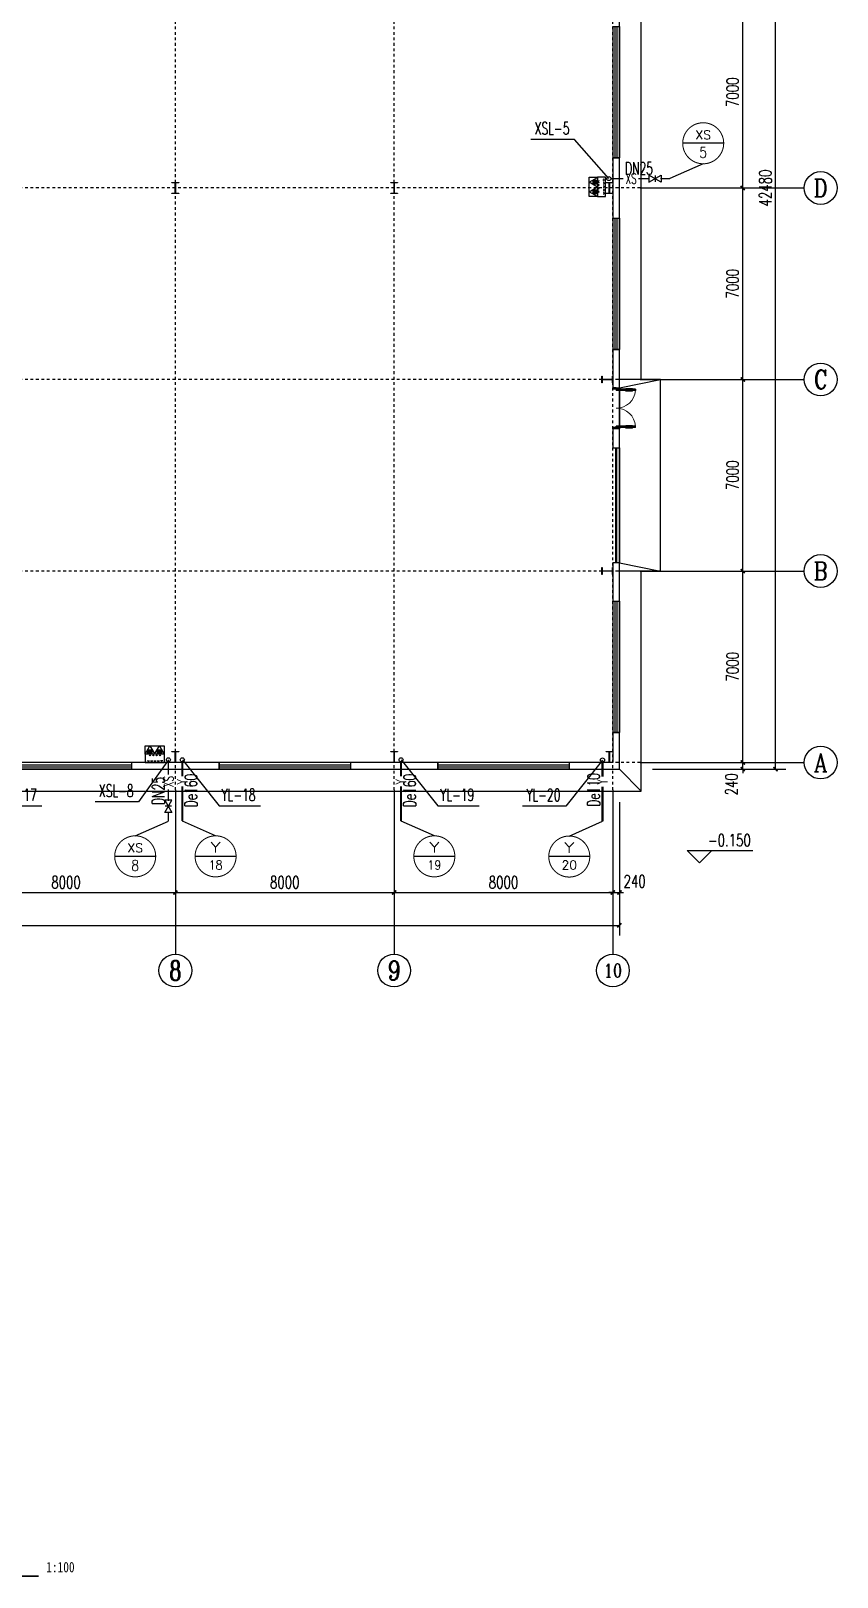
# Model space of a CAD drawing. Header units: millimetres. Extents: x 418357 to 841680, y 53918 to 109839.
# Drawn here: x 418415.6 to 418445.1, y 55085.2 to 55141.7 of the extents above; entities that cross this region are included whole.
import ezdxf
from ezdxf.enums import TextEntityAlignment as Align

# ---------------------------------------------------------------- set-up
doc = ezdxf.new("R2010")
doc.units = ezdxf.units.MM
doc.linetypes.add('DASH', pattern=[0.35, 0.25, -0.1])
doc.linetypes.add('DOTE', pattern=[2.42, 2, -0.2, 0.02, -0.2])
for name, color, linetype in [('0 - 梁柱', 3, 'Continuous'), ('AXIS', 171, 'Continuous'), ('AXIS_TEXT', 7, 'Continuous'), ('DIM_ELEV', 171, 'Continuous'), ('DIM_SYMB', 171, 'Continuous'), ('DIM_消防', 3, 'Continuous'), ('DIM_雨水', 3, 'Continuous'), ('DOTE', 8, 'DOTE'), ('GROUND', 150, 'Continuous'), ('JZ__灭火器', 6, 'Continuous'), ('PIPE-消防', 1, 'Continuous'), ('PIPE-雨水', 4, 'Continuous'), ('PUB_TEXT', 7, 'Continuous'), ('S_WALL', 9, 'Continuous'), ('STAIR', 3, 'Continuous'), ('TEXT_消防', 7, 'Continuous'), ('TEXT_雨水', 7, 'Continuous'), ('TWT_TEXT', 7, 'Continuous'), ('VALVE_消防', 7, 'Continuous'), ('VPIPE-消防', 1, 'Continuous'), ('VPIPE-雨水', 4, 'Continuous'), ('WALL-PARAPET', 6, 'Continuous'), ('WINDOW', 8, 'Continuous')]:
    doc.layers.add(name, color=color, linetype=linetype)
doc.styles.add('_TCH_AXIS', font='COMPLEX', dxfattribs={"bigfont": 'GBCBIG'})
doc.styles.add('_TCH_DIM', font='SIMPLEX', dxfattribs={"bigfont": 'GBCBIG'})
doc.styles.add('_TCH_DIM_T3', font='SIMPLEX', dxfattribs={"width": 0.705882, "bigfont": 'GBCBIG'})
doc.styles.add('_TWT_CIRCLE', font='COMPLEX', dxfattribs={"width": 1.1, "height": 3, "bigfont": 'HZTXT'})
doc.styles.add('_TWT_PIPEDN', font='SIMPLEX', dxfattribs={"width": 0.8, "height": 3, "bigfont": 'HZTXT'})
doc.styles.add('_TWT_PIPETEXT', font='COMPLEX', dxfattribs={"width": 0.8, "height": 2.5, "bigfont": 'HZTXT'})
doc.styles.add('_TWT_SERIAL', font='COMPLEX', dxfattribs={"width": 0.8, "height": 3, "bigfont": 'HZTXT'})
doc.styles.add('COMPLEX', font='COMPLEX')
doc.styles.add('宋体', font='', dxfattribs={"width": 0.8})
doc.styles.get('宋体').set_extended_font_data('SimSun')
doc.dimstyles.new('_TCH_ARCH&&150', dxfattribs={"dimtxt": 446.25, "dimasz": 150, "dimexe": 375, "dimexo": 450, "dimgap": 150, "dimtad": 1, "dimdec": 0, "dimzin": 0, "dimdsep": 46, "dimtxsty": '_TCH_DIM_T3', "dimblk": 'ARCHTICK', "dimcen": 0.09, "dimclrt": 7, "dimazin": 2, "dimtfac": 1, "dimtdec": 0, "dimtix": 1, "dimtmove": 2, "dimatfit": 3, "dimfxl": 0, "dimtolj": 1, "dimtzin": 0, "dimarcsym": 0})

# ---------------------------------------------------------------- blocks, each defined once
blk = doc.blocks.new('23253')
at = {"layer": 'DIM_SYMB', "const_width": 70}
blk.add_lwpolyline([(476131.2, 53270.9), (481025.3, 53270.9)], dxfattribs=at)
at = {"layer": 'PUB_TEXT', "lineweight": -2, "style": '宋体', "width": 0.8}
blk.add_text('1:100', height=379.75, dxfattribs=at).set_placement((481305.3, 53410.9))
blk = doc.blocks.new('A$C670E4FA6')
at = {"layer": '0 - 梁柱'}
h = blk.add_hatch(color=256, dxfattribs=at)
h.paths.add_polyline_path([(125, 0), (0, 0), (0, 12), (120, 12), (120, 200), (125, 200)])
h.paths.add_polyline_path([(250, 0), (125, 0), (125, 200), (130, 200), (130, 12), (250, 12)])
h.paths.add_polyline_path([(250, 388), (130, 388), (130, 200), (125, 200), (125, 400), (250, 400)])
h.paths.add_polyline_path([(125, 200), (120, 200), (120, 388), (0, 388), (0, 400), (125, 400)])
blk.add_lwpolyline([(0, 400), (0, 388), (120, 388), (120, 12), (0, 12), (0, 0), (250, 0), (250, 12), (130, 12), (130, 388), (250, 388), (250, 400)], close=True, dxfattribs=at)
blk = doc.blocks.new('消防软管卷盘')
blk.add_lwpolyline([(4963954, 151899), (4963954, 150312), (4964641, 150312), (4964641, 151899)], close=True)
for points, const_width in [([(4964134, 151704), (4964482, 151704)], 1), ([(4964134, 151566), (4964482, 151566)], 1), ([(4964134, 151428), (4964482, 151428)], 1), ([(4964134, 151290), (4964482, 151290)], 1), ([(4964134, 151152), (4964482, 151152)], 1), ([(4964134, 151014), (4964482, 151014)], 0.1), ([(4964134, 150876), (4964482, 150876)], 1), ([(4964134, 150738), (4964482, 150738)], 1), ([(4964150, 150600), (4964499, 150600)], 1), ([(4964150, 150462), (4964499, 150462)], 1)]:
    blk.add_lwpolyline(points, dxfattribs=dict(const_width=const_width))
for centre, start, end in [((4964134, 151636), 90, 270), ((4964134, 151360), 90, 270), ((4964482, 151498), 270, 90), ((4964482, 151222), 270, 90), ((4964134, 151084), 90, 270), ((4964134, 150808), 90, 270), ((4964150, 150532), 90, 270), ((4964482, 150946), 270, 90), ((4964499, 150670), 270, 90)]:
    blk.add_arc(centre, 69, start, end)
blk = doc.blocks.new('手提式干粉灭火器')
h = blk.add_hatch()
h.set_pattern_fill('ANSI31', color=256, scale=225.365854, style=0)
h.set_pattern_definition([(45, (276289.086, 185586.136), (-19.9197154, 19.9197154), [])])
h.paths.add_polyline_path([(72, 158), (-72, 158), (-72, 19), (72, 19)])
for points in [[(0, 303), (-175, 0), (175, 0)], [(-72, 19), (72, 19), (72, 158), (-72, 158)]]:
    blk.add_lwpolyline(points, close=True)
blk = doc.blocks.new('92623')
blk.add_lwpolyline([(8910066, 83014), (8909273, 83014), (8909273, 82670), (8910066, 82670)], close=True)
at = {"xscale": -0.5, "yscale": 0.5, "zscale": 0.5, "rotation": 89.99999999998747}
blk.add_blockref('消防软管卷盘', (8985223, 2565334), dxfattribs=at)
at = {"layer": 'JZ__灭火器', "xscale": 1.141071624, "yscale": 1.141071624, "zscale": 1.141071624, "rotation": 180}
for p in [(8909466, 83014), (8909863, 83014)]:
    blk.add_blockref('手提式干粉灭火器', p, dxfattribs=at)
blk = doc.blocks.new('$DorLib2D$00000213')
at = {"color": 0, "linetype": 'DASH', "const_width": 0.02}
blk.add_lwpolyline([(0.5, 0), (-0.5, 0)], dxfattribs=at)
blk = doc.blocks.new('$DorLib2D$00000011')
at = {"lineweight": 13}
for p, q in [((-0.483, 0.396), (-0.483, 0.235)), ((-0.417, 0.396), (-0.417, 0.235)), ((0.417, 0.396), (0.417, 0.235)), ((0.483, 0.396), (0.483, 0.235))]:
    blk.add_line(p, q, dxfattribs=at)
for p, q in [((-0.483, 0.396), (-0.467, 0.396)), ((-0.467, 0.471), (-0.467, -0.062)), ((-0.467, 0.471), (-0.433, 0.471)), ((-0.433, 0.471), (-0.433, 0.004)), ((-0.417, 0.396), (-0.433, 0.396)), ((0.417, 0.396), (0.433, 0.396)), ((0.433, 0.471), (0.433, 0.004)), ((0.467, 0.471), (0.433, 0.471)), ((0.467, 0.471), (0.467, -0.062)), ((0.483, 0.396), (0.467, 0.396)), ((-0.5, 0.004), (-0.433, 0.004)), ((-0.5, 0.004), (-0.5, -0.062)), ((-0.483, 0.235), (-0.467, 0.235)), ((-0.417, 0.235), (-0.433, 0.235)), ((0.417, 0.235), (0.433, 0.235)), ((0.5, 0.004), (0.433, 0.004)), ((0.483, 0.235), (0.467, 0.235)), ((0.5, 0.004), (0.5, -0.062)), ((-0.5, -0.062), (-0.467, -0.062)), ((0.5, -0.062), (0.467, -0.062))]:
    blk.add_line(p, q)
for centre, start, end in [((-0.467, 0.004), 0, 85.904), ((0.467, 0.004), 94.096, 180)]:
    blk.add_arc(centre, 0.467, start, end, dxfattribs=at)
blk = doc.blocks.new('$TCHSYS$WIN2D')
for p, q in [((-0.5, 0.5), (0.5, 0.5)), ((-0.5, 0.5), (-0.5, -0.5)), ((0.5, 0.5), (0.5, -0.5)), ((0.5, 0.167), (-0.5, 0.167)), ((0.5, -0.167), (-0.5, -0.167)), ((-0.5, -0.5), (0.5, -0.5))]:
    blk.add_line(p, q)
blk = doc.blocks.new('_AXISO')
blk.add_circle((0, 0), 0.5)
at = {"layer": 'AXIS_TEXT', "style": 'COMPLEX', "width": 1.041667}
blk.add_attdef('A', text='', height=0.56, dxfattribs=at).set_placement((-0.25, -0.28), (0.25, -0.28), align=Align.FIT)
blk = doc.blocks.new('_ArchTick')
at = {"color": 0, "linetype": 'ByBlock', "const_width": 0.4}
blk.add_lwpolyline([(-0.5, -0.5), (0.5, 0.5)], dxfattribs=at)
blk = doc.blocks.new('*D250')
at = {"layer": 'AXIS', "color": 0, "lineweight": -2}
for p, q in [((438794, 64147), (438794, 59272)), ((511274, 64147), (511274, 59272)), ((438794, 59647), (511274, 59647))]:
    blk.add_line(p, q, dxfattribs=at)
at = {"layer": 'Defpoints', "color": 0, "lineweight": -2}
for p in [(438794, 64597), (511274, 64597), (511274, 59647)]:
    blk.add_point(p, dxfattribs=at)
at = {"layer": 'AXIS', "color": 0, "lineweight": -2, "xscale": 150, "yscale": 150, "zscale": 150, "rotation": 180}
blk.add_blockref('_ArchTick', (438794, 59647), dxfattribs=at)
at = {"layer": 'AXIS', "color": 0, "lineweight": -2, "xscale": 150, "yscale": 150, "zscale": 150}
blk.add_blockref('_ArchTick', (511274, 59647), dxfattribs=at)
at = {"layer": 'AXIS', "color": 7, "insert": (475034, 60020), "char_height": 446.2, "attachment_point": 5, "style": '_TCH_DIM_T3'}
blk.add_mtext('\\A1;72480', dxfattribs=at)
blk = doc.blocks.new('*D258')
at = {"layer": 'AXIS', "color": 0, "lineweight": -2}
for p, q in [((487034, 64147), (487034, 60472)), ((495034, 64147), (495034, 60472)), ((487034, 60847), (495034, 60847))]:
    blk.add_line(p, q, dxfattribs=at)
at = {"layer": 'Defpoints', "color": 0, "lineweight": -2}
for p in [(487034, 64597), (495034, 64597), (495034, 60847)]:
    blk.add_point(p, dxfattribs=at)
at = {"layer": 'AXIS', "color": 0, "lineweight": -2, "xscale": 150, "yscale": 150, "zscale": 150, "rotation": 180}
blk.add_blockref('_ArchTick', (487034, 60847), dxfattribs=at)
at = {"layer": 'AXIS', "color": 0, "lineweight": -2, "xscale": 150, "yscale": 150, "zscale": 150}
blk.add_blockref('_ArchTick', (495034, 60847), dxfattribs=at)
at = {"layer": 'AXIS', "color": 7, "insert": (491034, 61220), "char_height": 446.2, "attachment_point": 5, "style": '_TCH_DIM_T3'}
blk.add_mtext('\\A1;8000', dxfattribs=at)
blk = doc.blocks.new('*D259')
at = {"layer": 'AXIS', "color": 0, "lineweight": -2}
for p, q in [((495034, 64147), (495034, 60472)), ((503034, 64147), (503034, 60472)), ((495034, 60847), (503034, 60847))]:
    blk.add_line(p, q, dxfattribs=at)
at = {"layer": 'Defpoints', "color": 0, "lineweight": -2}
for p in [(495034, 64597), (503034, 64597), (503034, 60847)]:
    blk.add_point(p, dxfattribs=at)
at = {"layer": 'AXIS', "color": 0, "lineweight": -2, "xscale": 150, "yscale": 150, "zscale": 150, "rotation": 180}
blk.add_blockref('_ArchTick', (495034, 60847), dxfattribs=at)
at = {"layer": 'AXIS', "color": 0, "lineweight": -2, "xscale": 150, "yscale": 150, "zscale": 150}
blk.add_blockref('_ArchTick', (503034, 60847), dxfattribs=at)
at = {"layer": 'AXIS', "color": 7, "insert": (499034, 61220), "char_height": 446.2, "attachment_point": 5, "style": '_TCH_DIM_T3'}
blk.add_mtext('\\A1;8000', dxfattribs=at)
blk = doc.blocks.new('*D260')
at = {"layer": 'AXIS', "color": 0, "lineweight": -2}
for p, q in [((503034, 64147), (503034, 60472)), ((511034, 64147), (511034, 60472)), ((503034, 60847), (511034, 60847))]:
    blk.add_line(p, q, dxfattribs=at)
at = {"layer": 'Defpoints', "color": 0, "lineweight": -2}
for p in [(503034, 64597), (511034, 64597), (511034, 60847)]:
    blk.add_point(p, dxfattribs=at)
at = {"layer": 'AXIS', "color": 0, "lineweight": -2, "xscale": 150, "yscale": 150, "zscale": 150, "rotation": 180}
blk.add_blockref('_ArchTick', (503034, 60847), dxfattribs=at)
at = {"layer": 'AXIS', "color": 0, "lineweight": -2, "xscale": 150, "yscale": 150, "zscale": 150}
blk.add_blockref('_ArchTick', (511034, 60847), dxfattribs=at)
at = {"layer": 'AXIS', "color": 7, "insert": (507034, 61220), "char_height": 446.2, "attachment_point": 5, "style": '_TCH_DIM_T3'}
blk.add_mtext('\\A1;8000', dxfattribs=at)
blk = doc.blocks.new('*D261')
at = {"layer": 'AXIS', "color": 0, "lineweight": -2}
for p, q in [((511034, 64147), (511034, 60472)), ((511274, 64147), (511274, 60472)), ((511034, 60847), (510884, 60847)), ((511034, 60847), (511274, 60847)), ((511274, 60847), (511424, 60847))]:
    blk.add_line(p, q, dxfattribs=at)
at = {"layer": 'Defpoints', "color": 0, "lineweight": -2}
for p in [(511034, 64597), (511274, 64597), (511274, 60847)]:
    blk.add_point(p, dxfattribs=at)
at = {"layer": 'AXIS', "color": 0, "lineweight": -2, "xscale": 150, "yscale": 150, "zscale": 150}
blk.add_blockref('_ArchTick', (511034, 60847), dxfattribs=at)
at = {"layer": 'AXIS', "color": 0, "lineweight": -2, "xscale": 150, "yscale": 150, "zscale": 150, "rotation": 180}
blk.add_blockref('_ArchTick', (511274, 60847), dxfattribs=at)
at = {"layer": 'AXIS', "color": 7, "insert": (511829, 61260), "char_height": 446.2, "attachment_point": 5, "style": '_TCH_DIM_T3'}
blk.add_mtext('\\A1;240', dxfattribs=at)
blk = doc.blocks.new('*D285')
at = {"layer": 'AXIS', "color": 0, "lineweight": -2}
for p, q in [((512484, 107837), (517359, 107837)), ((516984, 65357), (516984, 107837)), ((512484, 65357), (517359, 65357))]:
    blk.add_line(p, q, dxfattribs=at)
at = {"layer": 'Defpoints', "color": 0, "lineweight": -2}
for p in [(512034, 107837), (516984, 107837), (512034, 65357)]:
    blk.add_point(p, dxfattribs=at)
at = {"layer": 'AXIS', "color": 0, "lineweight": -2, "xscale": 150, "yscale": 150, "zscale": 150}
for p, rotation in [((516984, 107837), 90), ((516984, 65357), 270)]:
    blk.add_blockref('_ArchTick', p, dxfattribs=dict(at, rotation=rotation))
at = {"layer": 'AXIS', "color": 7, "insert": (516611, 86597), "char_height": 446.2, "attachment_point": 5, "rotation": 90, "style": '_TCH_DIM_T3'}
blk.add_mtext('\\A1;42480', dxfattribs=at)
blk = doc.blocks.new('*D286')
at = {"layer": 'AXIS', "color": 0, "lineweight": -2}
for p, q in [((512484, 65597), (516159, 65597)), ((515784, 65597), (515784, 65747)), ((515784, 65357), (515784, 65597)), ((512484, 65357), (516159, 65357)), ((515784, 65357), (515784, 65207))]:
    blk.add_line(p, q, dxfattribs=at)
at = {"layer": 'Defpoints', "color": 0, "lineweight": -2}
for p in [(512034, 65597), (515784, 65597), (512034, 65357)]:
    blk.add_point(p, dxfattribs=at)
at = {"layer": 'AXIS', "color": 0, "lineweight": -2, "xscale": 150, "yscale": 150, "zscale": 150}
for p, rotation in [((515784, 65597), 270), ((515784, 65357), 90)]:
    blk.add_blockref('_ArchTick', p, dxfattribs=dict(at, rotation=rotation))
at = {"layer": 'AXIS', "color": 7, "insert": (515372, 64802), "char_height": 446.2, "attachment_point": 5, "rotation": 90, "style": '_TCH_DIM_T3'}
blk.add_mtext('\\A1;240', dxfattribs=at)
blk = doc.blocks.new('*D287')
at = {"layer": 'AXIS', "color": 0, "lineweight": -2}
for p, q in [((512484, 72597), (516159, 72597)), ((515784, 65597), (515784, 72597)), ((512484, 65597), (516159, 65597))]:
    blk.add_line(p, q, dxfattribs=at)
at = {"layer": 'Defpoints', "color": 0, "lineweight": -2}
for p in [(512034, 72597), (515784, 72597), (512034, 65597)]:
    blk.add_point(p, dxfattribs=at)
at = {"layer": 'AXIS', "color": 0, "lineweight": -2, "xscale": 150, "yscale": 150, "zscale": 150}
for p, rotation in [((515784, 72597), 90), ((515784, 65597), 270)]:
    blk.add_blockref('_ArchTick', p, dxfattribs=dict(at, rotation=rotation))
at = {"layer": 'AXIS', "color": 7, "insert": (515411, 69097), "char_height": 446.2, "attachment_point": 5, "rotation": 90, "style": '_TCH_DIM_T3'}
blk.add_mtext('\\A1;7000', dxfattribs=at)
blk = doc.blocks.new('*D288')
at = {"layer": 'AXIS', "color": 0, "lineweight": -2}
for p, q in [((512484, 79597), (516159, 79597)), ((515784, 72597), (515784, 79597)), ((512484, 72597), (516159, 72597))]:
    blk.add_line(p, q, dxfattribs=at)
at = {"layer": 'Defpoints', "color": 0, "lineweight": -2}
for p in [(512034, 79597), (515784, 79597), (512034, 72597)]:
    blk.add_point(p, dxfattribs=at)
at = {"layer": 'AXIS', "color": 0, "lineweight": -2, "xscale": 150, "yscale": 150, "zscale": 150}
for p, rotation in [((515784, 79597), 90), ((515784, 72597), 270)]:
    blk.add_blockref('_ArchTick', p, dxfattribs=dict(at, rotation=rotation))
at = {"layer": 'AXIS', "color": 7, "insert": (515411, 76097), "char_height": 446.2, "attachment_point": 5, "rotation": 90, "style": '_TCH_DIM_T3'}
blk.add_mtext('\\A1;7000', dxfattribs=at)
blk = doc.blocks.new('*D289')
at = {"layer": 'AXIS', "color": 0, "lineweight": -2}
for p, q in [((512484, 86597), (516159, 86597)), ((515784, 79597), (515784, 86597)), ((512484, 79597), (516159, 79597))]:
    blk.add_line(p, q, dxfattribs=at)
at = {"layer": 'Defpoints', "color": 0, "lineweight": -2}
for p in [(512034, 86597), (515784, 86597), (512034, 79597)]:
    blk.add_point(p, dxfattribs=at)
at = {"layer": 'AXIS', "color": 0, "lineweight": -2, "xscale": 150, "yscale": 150, "zscale": 150}
for p, rotation in [((515784, 86597), 90), ((515784, 79597), 270)]:
    blk.add_blockref('_ArchTick', p, dxfattribs=dict(at, rotation=rotation))
at = {"layer": 'AXIS', "color": 7, "insert": (515411, 83097), "char_height": 446.2, "attachment_point": 5, "rotation": 90, "style": '_TCH_DIM_T3'}
blk.add_mtext('\\A1;7000', dxfattribs=at)
blk = doc.blocks.new('*D290')
at = {"layer": 'AXIS', "color": 0, "lineweight": -2}
for p, q in [((512484, 93597), (516159, 93597)), ((515784, 86597), (515784, 93597)), ((512484, 86597), (516159, 86597))]:
    blk.add_line(p, q, dxfattribs=at)
at = {"layer": 'Defpoints', "color": 0, "lineweight": -2}
for p in [(512034, 93597), (515784, 93597), (512034, 86597)]:
    blk.add_point(p, dxfattribs=at)
at = {"layer": 'AXIS', "color": 0, "lineweight": -2, "xscale": 150, "yscale": 150, "zscale": 150}
for p, rotation in [((515784, 93597), 90), ((515784, 86597), 270)]:
    blk.add_blockref('_ArchTick', p, dxfattribs=dict(at, rotation=rotation))
at = {"layer": 'AXIS', "color": 7, "insert": (515411, 90097), "char_height": 446.2, "attachment_point": 5, "rotation": 90, "style": '_TCH_DIM_T3'}
blk.add_mtext('\\A1;7000', dxfattribs=at)
blk = doc.blocks.new('$VALVE$00000296')
for points in [[(-125, 72), (-125, -72), (125, 72), (125, -72), (-125, 72)], [(0, 60), (0, -64)]]:
    blk.add_lwpolyline(points)
for p in [(-125, 0), (125, 0)]:
    blk.add_point(p)
blk = doc.blocks.new('1325346')
at = {"layer": 'AXIS', "lineweight": -2}
for p, q in [((512034.4, 86597.2), (518034.4, 86597.2)), ((512034.4, 79597.2), (518034.4, 79597.2)), ((512034.4, 72597.2), (518034.4, 72597.2)), ((512034.4, 65597.2), (518034.4, 65597.2)), ((495034.4, 64597.2), (495034.4, 58597.2)), ((503034.4, 64597.2), (503034.4, 58597.2)), ((511034.4, 64597.2), (511034.4, 58597.2))]:
    blk.add_line(p, q, dxfattribs=at)
at = {"layer": 'DIM_ELEV', "lineweight": -2}
for p, q in [((514199.7, 61928.4), (513749.7, 62378.4)), ((513749.7, 62378.4), (516149.2, 62378.4)), ((514199.7, 61928.4), (514649.7, 62378.4))]:
    blk.add_line(p, q, dxfattribs=at)
at = {"layer": 'DIM_消防', "lineweight": -2}
for p, q in [((509625.7, 88373.1), (508038.2, 88373.1)), ((510885.4, 86941.1), (509625.7, 88373.1)), ((515087.6, 88231.8), (513587.6, 88231.8)), ((494779.7, 65697.3), (493689.8, 64161)), ((493689.8, 64161), (492102.3, 64161)), ((494314.2, 62169.8), (492814.2, 62169.8)), ((497254.6, 62169.8), (495754.6, 62169.8)), ((505254.6, 62169.8), (503754.6, 62169.8)), ((510189.2, 62162.5), (508689.2, 62162.5))]:
    blk.add_line(p, q, dxfattribs=at)
at = {"layer": 'DIM_消防', "lineweight": -2, "const_width": 37.5}
for points in [[(515087.6, 88231.8, 1), (513587.6, 88231.8, 1)], [(494314.2, 62169.8, 1), (492814.2, 62169.8, 1)], [(497254.6, 62169.8, 1), (495754.6, 62169.8, 1)], [(505254.6, 62169.8, 1), (503754.6, 62169.8, 1)], [(510189.2, 62162.5, 1), (508689.2, 62162.5, 1)]]:
    blk.add_lwpolyline(points, format="xyb", close=True, dxfattribs=at)
at = {"layer": 'DIM_雨水', "lineweight": -2}
for p, q in [((495289.1, 65697.3), (496635.3, 64012.6)), ((503289.1, 65697.3), (504635.3, 64012.6)), ((510654.7, 65690), (509308.5, 64005.3)), ((488635.3, 64012.6), (490144.8, 64012.6)), ((496635.3, 64012.6), (498144.8, 64012.6)), ((504635.3, 64012.6), (506144.8, 64012.6)), ((509308.5, 64005.3), (507734.1, 64005.3))]:
    blk.add_line(p, q, dxfattribs=at)
at = {"layer": 'DOTE'}
for p, q in [((495034.4, 64597.2), (495034.4, 108597.2)), ((503034.4, 64597.2), (503034.4, 108597.2)), ((511034.4, 64597.2), (511034.4, 108597.2)), ((512034.4, 86597.2), (438034.4, 86597.2)), ((512034.4, 79597.2), (438034.4, 79597.2)), ((512034.4, 72597.2), (438034.4, 72597.2)), ((512034.4, 65597.2), (438034.4, 65597.2))]:
    blk.add_line(p, q, dxfattribs=at)
at = {"layer": 'GROUND', "color": 8, "lineweight": -2}
for p, q in [((511274.4, 79597.2), (511274.4, 93597.2)), ((512074.4, 79597.2), (512074.4, 93597.2)), ((511274.4, 65357.2), (511274.4, 72597.2)), ((512074.4, 64557.2), (512074.4, 72597.2)), ((438794.4, 65357.2), (511274.4, 65357.2)), ((511274.4, 65357.2), (512074.4, 64557.2)), ((437994.4, 64557.2), (512074.4, 64557.2))]:
    blk.add_line(p, q, dxfattribs=at)
at = {"layer": 'PIPE-消防', "linetype": 'Continuous', "lineweight": -2, "ltscale": 1.5, "const_width": 52.5}
for points in [[(510960.4, 86941.1), (511421.8, 86941.1)], [(511960.4, 86941.1), (512354.9, 86941.1)], [(512804.9, 86941.1), (513122.1, 86941.1)], [(494779.7, 65622.3), (494779.7, 65160.8)], [(494779.7, 64622.3), (494779.7, 64227.7)], [(494779.7, 63777.7), (494779.7, 63460.5)]]:
    blk.add_lwpolyline(points, dxfattribs=at)
at = {"layer": 'PIPE-雨水', "linetype": 'Continuous', "lineweight": -2, "ltscale": 1.5, "const_width": 75}
for points in [[(495289.1, 65622.3), (495289.1, 65094.4)], [(503289.1, 65622.3), (503289.1, 65094.4)], [(510654.7, 65615), (510654.7, 65087.1)], [(495289.1, 64727.2), (495289.1, 63460.5)], [(503289.1, 64727.2), (503289.1, 63460.5)], [(510654.7, 64720), (510654.7, 63453.2)]]:
    blk.add_lwpolyline(points, dxfattribs=at)
at = {"layer": 'S_WALL', "color": 3}
for p, q in [((514337.6, 87481.8), (513122.1, 86941.1)), ((493564.2, 62919.8), (494779.7, 63460.5)), ((496504.6, 62919.8), (495289.1, 63460.5)), ((504504.6, 62919.8), (503289.1, 63460.5)), ((509439.2, 62912.5), (510654.7, 63453.2))]:
    blk.add_line(p, q, dxfattribs=at)
at = {"layer": 'STAIR', "color": 8, "lineweight": -2}
for p, q in [((512774.4, 79597.2), (511274.4, 79597.2)), ((511274.4, 72597.2), (511274.4, 79597.2)), ((511274.4, 79297.2), (512774.4, 79597.2)), ((512774.4, 72597.2), (512774.4, 79597.2)), ((511274.4, 72897.2), (512774.4, 72597.2)), ((512774.4, 72597.2), (511274.4, 72597.2))]:
    blk.add_line(p, q, dxfattribs=at)
at = {"layer": 'VPIPE-消防', "linetype": 'Continuous', "lineweight": -2}
for centre in [(510885.4, 86941.1), (494779.7, 65697.3)]:
    blk.add_circle(centre, 75, dxfattribs=at)
at = {"layer": 'VPIPE-雨水', "linetype": 'Continuous', "lineweight": -2}
for centre in [(495289.1, 65697.3), (503289.1, 65697.3), (510654.7, 65690)]:
    blk.add_circle(centre, 75, dxfattribs=at)
at = {"layer": 'WALL-PARAPET', "lineweight": -2}
for p, q in [((511034.4, 87697.2), (511034.4, 85497.2)), ((511274.4, 87697.2), (511034.4, 87697.2)), ((511274.4, 85497.2), (511274.4, 87697.2)), ((511034.4, 85497.2), (511274.4, 85497.2)), ((511034.4, 80697.2), (511034.4, 79297.2)), ((511274.4, 80697.2), (511034.4, 80697.2)), ((511274.4, 79297.2), (511274.4, 80697.2)), ((511034.4, 79297.2), (511274.4, 79297.2)), ((511034.4, 77797.2), (511034.4, 77097.2)), ((511274.4, 77797.2), (511034.4, 77797.2)), ((511274.4, 77097.2), (511274.4, 77797.2)), ((511034.4, 77097.2), (511274.4, 77097.2)), ((511034.4, 72897.2), (511034.4, 71497.2)), ((511274.4, 72897.2), (511034.4, 72897.2)), ((511274.4, 71497.2), (511274.4, 72897.2)), ((511034.4, 71497.2), (511274.4, 71497.2)), ((511274.4, 66697.2), (511034.4, 66697.2)), ((511034.4, 66697.2), (511034.4, 65597.2)), ((511274.4, 65357.2), (511274.4, 66697.2)), ((496634.4, 65597.2), (493434.4, 65597.2)), ((493434.4, 65597.2), (493434.4, 65357.2)), ((496634.4, 65357.2), (496634.4, 65597.2)), ((504634.4, 65597.2), (501434.4, 65597.2)), ((501434.4, 65597.2), (501434.4, 65357.2)), ((504634.4, 65357.2), (504634.4, 65597.2)), ((511034.4, 65597.2), (509434.4, 65597.2)), ((509434.4, 65597.2), (509434.4, 65357.2)), ((493434.4, 65357.2), (496634.4, 65357.2)), ((501434.4, 65357.2), (504634.4, 65357.2)), ((509434.4, 65357.2), (511274.4, 65357.2))]:
    blk.add_line(p, q, dxfattribs=at)
at = {"layer": 'WINDOW', "lineweight": -2}
for p, q in [((511274.4, 79297.2), (511274.4, 77797.2)), ((511274.4, 77097.2), (511274.4, 72897.2))]:
    blk.add_line(p, q, dxfattribs=at)
at = {"xscale": -0.882, "yscale": 0.882, "zscale": 0.882}
for p, rotation in [((437248.9, -7771690.7), 270), ((-7364048.6, 139118.2), 180)]:
    blk.add_blockref('92623', p, dxfattribs=dict(at, rotation=rotation))
at = {"layer": '0 - 梁柱', "xscale": -1}
for p in [(495159.4, 86397.2), (503159.4, 86397.2), (511034.4, 86397.2), (495159.4, 65597.2), (503159.4, 65597.2), (511034.4, 65597.2)]:
    blk.add_blockref('A$C670E4FA6', p, dxfattribs=at)
at = {"layer": '0 - 梁柱', "xscale": -1, "rotation": 90}
for p in [(511034.4, 79722.2), (511034.4, 72722.2)]:
    blk.add_blockref('A$C670E4FA6', p, dxfattribs=at)
at = {"layer": 'AXIS'}
ref = blk.add_blockref('_AXISO', (518634.4, 86597.2), dxfattribs=dict(at, xscale=1200, yscale=1200, zscale=1200))
ref.add_attrib('A', 'D', dxfattribs={"layer": 'AXIS_TEXT', "height": 652.9, "style": '_TCH_AXIS'}).set_placement((518370.1, 86270.7), (518898.7, 86270.7), align=Align.FIT)
ref = blk.add_blockref('_AXISO', (518634.4, 79597.2), dxfattribs=dict(at, xscale=1200, yscale=1200, zscale=1200))
ref.add_attrib('A', 'C', dxfattribs={"layer": 'AXIS_TEXT', "height": 683.5, "style": '_TCH_AXIS'}).set_placement((518390.3, 79255.4), (518878.5, 79255.4), align=Align.FIT)
ref = blk.add_blockref('_AXISO', (518634.4, 72597.2), dxfattribs=dict(at, xscale=1200, yscale=1200, zscale=1200))
ref.add_attrib('A', 'B', dxfattribs={"layer": 'AXIS_TEXT', "height": 652.9, "style": '_TCH_AXIS'}).set_placement((518370.1, 72270.7), (518898.7, 72270.7), align=Align.FIT)
ref = blk.add_blockref('_AXISO', (518634.4, 65597.2), dxfattribs=dict(at, xscale=1200, yscale=1200, zscale=1200))
ref.add_attrib('A', 'A', dxfattribs={"layer": 'AXIS_TEXT', "height": 668.2, "style": '_TCH_AXIS', "width": 0.888889}).set_placement((518379.9, 65263.1), (518888.9, 65263.1), align=Align.FIT)
ref = blk.add_blockref('_AXISO', (495034.4, 57997.2), dxfattribs=dict(at, xscale=1200, yscale=1200, zscale=1200))
ref.add_attrib('A', '8', dxfattribs={"layer": 'AXIS_TEXT', "height": 698.9, "style": '_TCH_AXIS'}).set_placement((494801.4, 57647.7), (495267.4, 57647.7), align=Align.FIT)
ref = blk.add_blockref('_AXISO', (503034.4, 57997.2), dxfattribs=dict(at, xscale=1200, yscale=1200, zscale=1200))
ref.add_attrib('A', '9', dxfattribs={"layer": 'AXIS_TEXT', "height": 698.9, "style": '_TCH_AXIS'}).set_placement((502801.4, 57647.7), (503267.4, 57647.7), align=Align.FIT)
ref = blk.add_blockref('_AXISO', (511034.4, 57997.2), dxfattribs=dict(at, xscale=1200, yscale=1200, zscale=1200))
ref.add_attrib('A', '10', dxfattribs={"layer": 'AXIS_TEXT', "height": 492.67, "style": '_TCH_AXIS'}).set_placement((510694.2, 57750.8), (511374.6, 57750.8), align=Align.FIT)
at = {"layer": 'VALVE_消防', "lineweight": -2, "xscale": -1.8, "yscale": 1.8, "zscale": 1.8}
blk.add_blockref('$VALVE$00000296', (512579.9, 86941.1), dxfattribs=at)
at = {"layer": 'VALVE_消防', "lineweight": -2, "xscale": -1.8, "yscale": 1.8, "zscale": 1.8, "rotation": 270}
blk.add_blockref('$VALVE$00000296', (494779.7, 64002.7), dxfattribs=at)
at = {"layer": 'WINDOW'}
for name, p, xscale, yscale, zscale, rotation in [('$TCHSYS$WIN2D', (511154.4, 90097.2), 4800, -240, 4800, 270), ('$TCHSYS$WIN2D', (511154.4, 83097.2), 4800, -240, 4800, 270), ('$DorLib2D$00000011', (511154.4, 78547.2), 1500, 1500, 1500, 270), ('$DorLib2D$00000213', (511154.4, 74997.2), -4200, -4200, -4200, 270), ('$TCHSYS$WIN2D', (511154.4, 69097.2), 4800, -240, 4800, 270), ('$TCHSYS$WIN2D', (491034.4, 65477.2), 4800, -240, 4800, 179.9999999999999), ('$TCHSYS$WIN2D', (499034.4, 65477.2), 4800, -240, 4800, 179.9999999999999), ('$TCHSYS$WIN2D', (507034.4, 65477.2), 4800, -240, 4800, 179.9999999999999)]:
    blk.add_blockref(name, p, dxfattribs=dict(at, xscale=xscale, yscale=yscale, zscale=zscale, rotation=rotation))
at = {"layer": 'DIM_消防', "color": 7, "lineweight": -2, "style": '_TWT_CIRCLE'}
for s, height, p, p2 in [('XS', 317.96, (514054.5, 88382.5), (514620.8, 88382.5)), ('5', 388.1, (514195.3, 87704.4), (514479.9, 87704.4)), ('XS', 317.96, (493281.1, 62320.4), (493847.4, 62320.4)), ('Y', 372.7, (496319.1, 62311.4), (496690.1, 62311.4)), ('Y', 372.7, (504319.1, 62311.4), (504690.1, 62311.4)), ('Y', 372.7, (509253.7, 62304.1), (509624.7, 62304.1)), ('8', 388.1, (493421.9, 61642.4), (493706.5, 61642.4)), ('18', 336.64, (496248.9, 61685.8), (496760.3, 61685.8)), ('19', 336.64, (504248.9, 61685.8), (504760.3, 61685.8)), ('20', 317.96, (509156.1, 61693.9), (509722.4, 61693.9))]:
    blk.add_text(s, height=height, dxfattribs=at).set_placement(p, p2, align=Align.FIT)
at = {"layer": 'PUB_TEXT', "lineweight": -2, "style": '_TCH_DIM', "width": 0.705882}
blk.add_text('-0.150', height=446.25, dxfattribs=at).set_placement((514514.2, 62535.9))
at = {"layer": 'TEXT_消防', "lineweight": -2, "style": '_TWT_PIPETEXT', "width": 0.64}
blk.add_text('XS', height=375, dxfattribs=at).set_placement((511496.8, 86753.6))
at = {"layer": 'TEXT_消防', "linetype": 'Continuous', "lineweight": -2, "style": '_TWT_PIPEDN', "width": 0.64}
blk.add_text('DN25', height=450, dxfattribs=at).set_placement((511475.8, 87085))
blk.add_text('DN25', height=450, rotation=90, dxfattribs=at).set_placement((494640.5, 64050.9))
at = {"layer": 'TEXT_消防', "lineweight": -2, "style": '_TWT_PIPETEXT', "width": 0.64}
blk.add_text('XS', height=375, rotation=90, dxfattribs=at).set_placement((494967.2, 64697.3))
at = {"layer": 'TEXT_雨水', "lineweight": -2, "style": '_TWT_PIPETEXT', "width": 0.64}
for p in [(495476.6, 64802.2), (503476.6, 64802.2), (510842.2, 64795)]:
    blk.add_text('Y', height=375, rotation=90, dxfattribs=at).set_placement(p)
at = {"layer": 'TEXT_雨水', "linetype": 'Continuous', "lineweight": -2, "style": '_TWT_PIPEDN', "width": 0.64}
for s, p in [('De160', (495827.6, 63968.6)), ('De160', (503827.6, 63968.6)), ('De110', (510559.4, 63988.7))]:
    blk.add_text(s, height=450, rotation=90, dxfattribs=at).set_placement(p)
at = {"layer": 'TWT_TEXT', "lineweight": -2, "style": '_TWT_SERIAL', "width": 0.64}
for s, p in [('XSL-5', (508173.2, 88553.1)), ('YL-17', (488720.7, 64192.6)), ('XSL-8', (492237.3, 64341)), ('YL-18', (496720.7, 64192.6)), ('YL-19', (504720.7, 64192.6)), ('YL-20', (507869.1, 64185.3))]:
    blk.add_text(s, height=450, dxfattribs=at).set_placement(p)
at = {"layer": 'AXIS'}
for p1, p2, distance, picture, middle in [((512034.4, 65357.2), (512034.4, 107837.2), -4950, '*D285', (516611.3, 86597.2)), ((512034.4, 86597.2), (512034.4, 93597.2), -3750, '*D290', (515411.3, 90097.2)), ((512034.4, 79597.2), (512034.4, 86597.2), -3750, '*D289', (515411.3, 83097.2)), ((512034.4, 72597.2), (512034.4, 79597.2), -3750, '*D288', (515411.3, 76097.2)), ((512034.4, 65597.2), (512034.4, 72597.2), -3750, '*D287', (515411.3, 69097.2)), ((438794.4, 64597.2), (511274.4, 64597.2), -4950, '*D250', (475034.4, 60020.3)), ((487034.4, 64597.2), (495034.4, 64597.2), -3750, '*D258', (491034.4, 61220.3)), ((495034.4, 64597.2), (503034.4, 64597.2), -3750, '*D259', (499034.4, 61220.3)), ((503034.4, 64597.2), (511034.4, 64597.2), -3750, '*D260', (507034.4, 61220.3))]:
    dim = blk.add_aligned_dim(p1=p1, p2=p2, distance=distance, dimstyle='_TCH_ARCH&&150', dxfattribs=at)
    dim.commit()
    dim.dimension.update_dxf_attribs({"geometry": picture, "text_midpoint": middle})
for base, p1, p2, angle, picture, middle in [((515784.4, 65597.2), (512034.4, 65357.2), (512034.4, 65597.2), 90, '*D286', (515371.9, 64802.2)), ((511274.4, 60847.2), (511034.4, 64597.2), (511274.4, 64597.2), 0, '*D261', (511829.4, 61259.7))]:
    dim = blk.add_linear_dim(base=base, p1=p1, p2=p2, angle=angle, dimstyle='_TCH_ARCH&&150', dxfattribs=at)
    dim.commit()
    dim.dimension.update_dxf_attribs({"geometry": picture, "text_midpoint": middle, "dimtype": 161})

msp = doc.modelspace()

# ---------------------------------------------------------------- block references
at = {"layer": 'Defpoints', "lineweight": -2, "xscale": 0.001, "yscale": 0.001, "zscale": 0.001}
for name, p in [('1325346', (417925.824, 55049.363)), ('23253', (417934.832, 55031.955))]:
    msp.add_blockref(name, p, dxfattribs=at)

doc.saveas('drawing.dxf')
